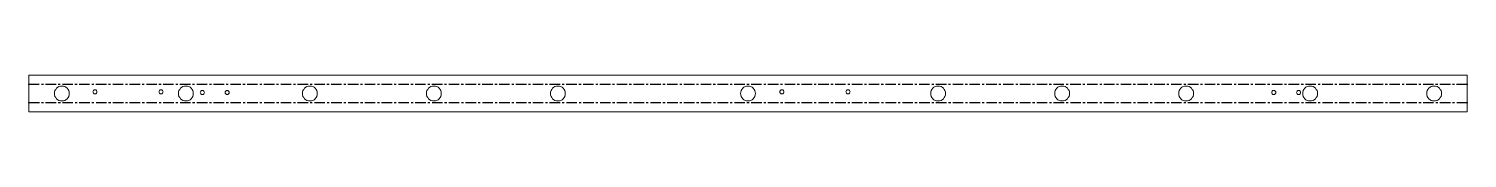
# Model space of a CAD drawing. Header units: millimetres. Extents: x -1740 to 0, y -12 to 32.
import ezdxf

# ---------------------------------------------------------------- set-up
doc = ezdxf.new("R2010")
doc.units = ezdxf.units.MM
doc.header["$PDSIZE"] = -1
doc.linetypes.add('CENTERX2', pattern=[20.32, 12.7, -2.54, 2.54, -2.54])

msp = doc.modelspace()

# ---------------------------------------------------------------- linework, layer by layer
at = {"color": 7, "linetype": 'Continuous', "lineweight": 15}
for p, q in [((-1740, 32.3), (0, 32.3)), ((-1740, 32.3), (-1740, -12.3)), ((0, -12.3), (0, 32.3)), ((0, -12.3), (-1740, -12.3))]:
    msp.add_line(p, q, dxfattribs=at)
at = {"color": 7, "linetype": 'CENTERX2'}
for p, q in [((-1740, 21.4), (0, 21.4)), ((0, -1.4), (-1740, -1.4))]:
    msp.add_line(p, q, dxfattribs=at)
at = {"color": 7, "linetype": 'Continuous', "lineweight": 15}
for centre, radius in [((-1700, 10), 9), ((-1550, 10), 9), ((-1400, 10), 9), ((-1250, 10), 9), ((-1100, 10), 9), ((-870, 10), 9), ((-640, 10), 9), ((-490, 10), 9), ((-340, 10), 9), ((-190, 10), 9), ((-40, 10), 9), ((-1660, 12), 2.5), ((-1580, 12), 2.5), ((-1530, 11.2), 2.5), ((-1500, 11.2), 2.5), ((-829, 12), 2.5), ((-749, 12), 2.5), ((-234, 11.2), 2.5), ((-204, 11.2), 2.5)]:
    msp.add_circle(centre, radius, dxfattribs=at)
at = {"color": 7, "linetype": 'Continuous'}
for p in [(-1740, 21.4), (0, 21.4), (-1740, -1.4), (0, -1.4)]:
    msp.add_point(p, dxfattribs=at)

doc.saveas('drawing.dxf')
